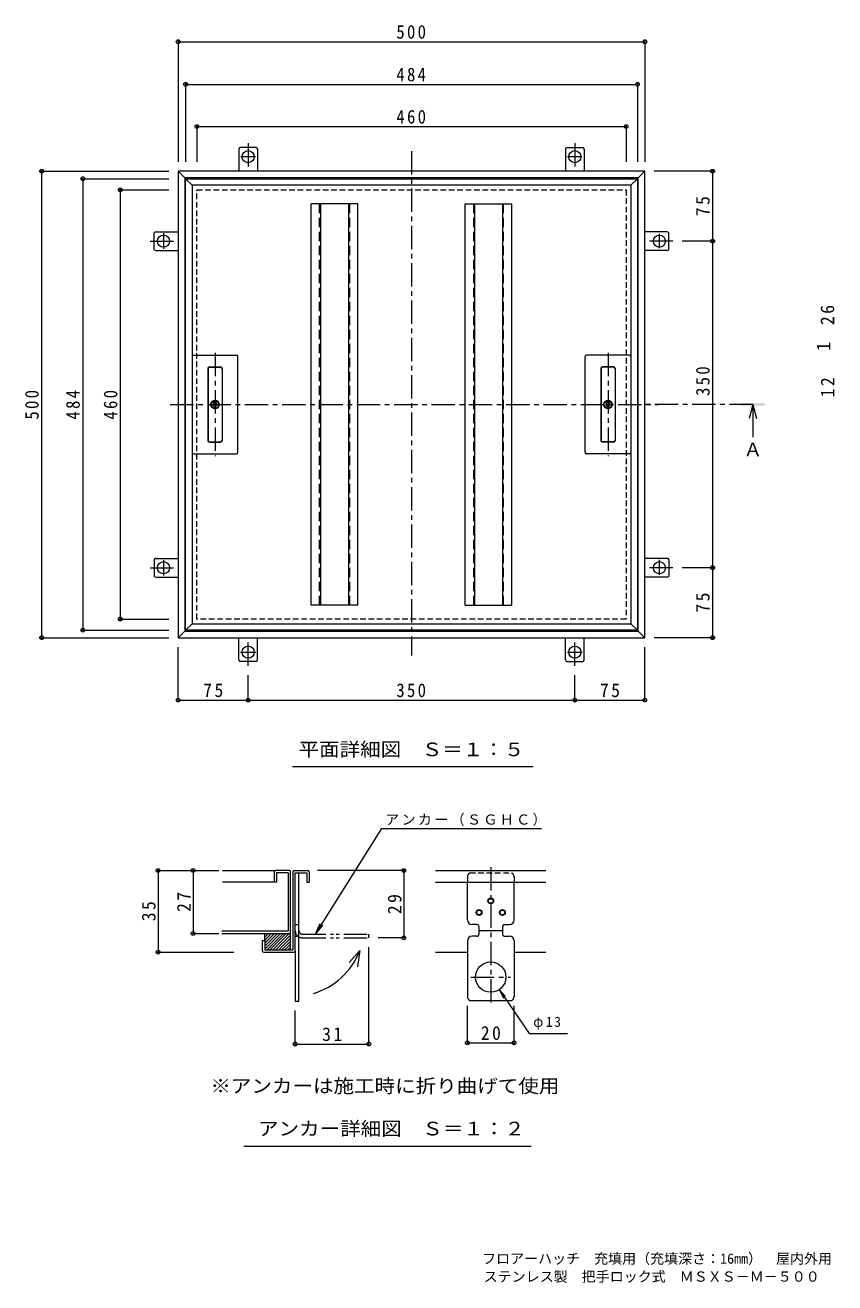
# Model space of a CAD drawing. Units: millimetres at full size, with parts at other scales. Extents: x -366 to 361, y -273 to 266.
# Drawn here: x -366 to -19, y -273 to 266 of the extents above; entities that cross this region are included whole.
import ezdxf
from ezdxf.enums import TextEntityAlignment as Align

# ---------------------------------------------------------------- set-up
doc = ezdxf.new("R2010")
doc.units = ezdxf.units.MM
doc.header["$LTSCALE"] = 2
doc.header["$PDMODE"] = 32
doc.header["$PDSIZE"] = 1.6
for name, pattern in [('CHAIN1', [8, 5, -1, 1, -1]), ('DASHED1', [1.8, 1.2, -0.6]), ('DASHED2', [3, 2, -1]), ('DOUBLE_CHAIN1', [8.8, 5, -1, 0.6, -0.6, 0.6, -1])]:
    doc.linetypes.add(name, pattern=pattern)
for name, color, linetype, lineweight in [('0-0_通り芯', 7, 'CHAIN1', 9), ('0-1_躯体', 2, 'Continuous', 9), ('0-2_仕上', 3, 'Continuous', 9), ('0-3_建具', 2, 'Continuous', 9), ('0-4_その他', 7, 'Continuous', 9), ('0-5_寸法', 4, 'Continuous', 9), ('D-1', 2, 'Continuous', 9), ('D-2', 3, 'Continuous', 9), ('D-4', 7, 'Continuous', 9), ('D-5', 7, 'Continuous', 9)]:
    doc.layers.add(name, color=color, linetype=linetype, lineweight=lineweight)
doc.layers.add('F-5_F-5ﾚｲﾔ', color=3, linetype='Continuous')
doc.styles.add('ＭＳ ゴシック', font='')
doc.styles.get('ＭＳ ゴシック').set_extended_font_data('MS Gothic')

msp = doc.modelspace()

# ---------------------------------------------------------------- linework, layer by layer
at = {"layer": '0-0_通り芯'}
for p, q in [((-200.292, 212.397), (-200.292, -3.76)), ((-303.657, 103.852), (-94.43, 103.852))]:
    msp.add_line(p, q, dxfattribs=at)
at = {"layer": '0-1_躯体', "linetype": 'CHAIN1'}
for p, q in [((-270.292, 215.847), (-270.292, 205.136)), ((-130.292, 215.847), (-130.292, 205.136)), ((-267.188, 210.088), (-273.357, 210.088)), ((-127.283, 210.088), (-133.499, 210.088)), ((-312.29, 173.852), (-301.58, 173.852)), ((-306.531, 177.368), (-306.531, 170.614)), ((-88.292, 173.852), (-99.003, 173.852)), ((-94.051, 170.806), (-94.051, 177.04)), ((-312.29, 33.852), (-301.58, 33.852)), ((-306.531, 37.064), (-306.531, 30.528)), ((-88.292, 33.852), (-99.003, 33.852)), ((-94.051, 30.747), (-94.051, 37.228)), ((-270.292, -8.151), (-270.292, 2.559)), ((-130.292, -8.151), (-130.292, 2.559)), ((-273.522, -2.392), (-267.068, -2.392)), ((-133.408, -2.392), (-127.119, -2.392))]:
    msp.add_line(p, q, dxfattribs=at)
at = {"layer": '0-1_躯体'}
for p, q in [((-274.292, 213.388), (-274.292, 203.848)), ((-266.705, 214.088), (-273.879, 214.088)), ((-266.292, 213.388), (-266.292, 203.848)), ((-134.292, 213.388), (-134.292, 203.848)), ((-133.879, 214.088), (-126.705, 214.088)), ((-126.292, 213.388), (-126.292, 203.848)), ((-297.492, 201.052), (-300.292, 203.852)), ((-300.292, 203.852), (-300.292, 3.852)), ((-100.292, 203.852), (-300.292, 203.852)), ((-297.492, 201.052), (-297.492, 6.652)), ((-103.092, 201.052), (-297.492, 201.052)), ((-103.092, 201.052), (-100.292, 203.852)), ((-103.092, 6.652), (-103.092, 201.052)), ((-100.292, 3.852), (-100.292, 203.852)), ((-310.531, 170.265), (-310.531, 177.44)), ((-309.831, 177.852), (-300.291, 177.852)), ((-90.751, 177.852), (-100.291, 177.852)), ((-90.051, 170.265), (-90.051, 177.44)), ((-309.831, 169.852), (-300.291, 169.852)), ((-90.751, 169.852), (-100.291, 169.852)), ((-309.831, 37.852), (-300.291, 37.852)), ((-90.751, 37.852), (-100.291, 37.852)), ((-310.531, 37.44), (-310.531, 30.265)), ((-90.051, 37.44), (-90.051, 30.265)), ((-309.831, 29.852), (-300.291, 29.852)), ((-90.751, 29.852), (-100.291, 29.852)), ((-297.492, 6.652), (-300.292, 3.852)), ((-297.492, 6.652), (-103.092, 6.652)), ((-103.092, 6.652), (-100.292, 3.852)), ((-300.292, 3.852), (-100.292, 3.852)), ((-274.292, -5.692), (-274.292, 3.848)), ((-266.292, -5.692), (-266.292, 3.848)), ((-134.292, -5.692), (-134.292, 3.848)), ((-126.292, -5.692), (-126.292, 3.848)), ((-266.705, -6.392), (-273.879, -6.392)), ((-133.879, -6.392), (-126.705, -6.392))]:
    msp.add_line(p, q, dxfattribs=at)
at = {"layer": '0-1_躯体', "linetype": 'DASHED1'}
for p, q in [((-292.275, 11.852), (-292.275, 195.852)), ((-292.275, 195.852), (-108.275, 195.852)), ((-108.275, 195.852), (-108.275, 11.852)), ((-108.275, 11.852), (-292.275, 11.852))]:
    msp.add_line(p, q, dxfattribs=at)
at = {"layer": '0-1_躯体'}
for centre in [(-270.292, 210.088), (-130.292, 210.088), (-306.531, 173.852), (-94.051, 173.852), (-306.531, 33.852), (-94.051, 33.852), (-270.292, -2.392), (-130.292, -2.392)]:
    msp.add_circle(centre, 2.6, dxfattribs=at)
for centre, start, end in [((-273.492, 213.388), 118.95502, 180), ((-267.092, 213.388), 0, 61.04498), ((-133.492, 213.388), 118.95502, 180), ((-127.092, 213.388), 0, 61.04498), ((-309.831, 177.052), 90, 151.04498), ((-90.751, 177.052), 28.95502, 90), ((-309.831, 170.652), 208.95502, 270), ((-90.751, 170.652), 270, 331.04498), ((-309.831, 37.052), 90, 151.04498), ((-90.751, 37.052), 28.95502, 90), ((-309.831, 30.652), 208.95502, 270), ((-90.751, 30.652), 270, 331.04498), ((-273.492, -5.692), 180, 241.04498), ((-267.092, -5.692), 298.95502, 0), ((-133.492, -5.692), 180, 241.04498), ((-127.092, -5.692), 298.95502, 0)]:
    msp.add_arc(centre, 0.8, start, end, dxfattribs=at)
at = {"layer": '0-2_仕上'}
for p, q in [((-294.275, 197.852), (-297.075, 200.652)), ((-297.075, 7.052), (-297.075, 200.652)), ((-297.075, 200.652), (-103.475, 200.652)), ((-106.275, 197.852), (-103.475, 200.652)), ((-103.475, 200.652), (-103.475, 7.052)), ((-294.275, 197.852), (-294.275, 9.852)), ((-106.275, 197.852), (-294.275, 197.852)), ((-106.275, 197.852), (-106.275, 9.852)), ((-293.675, 125.052), (-275.275, 125.052)), ((-274.675, 83.252), (-274.675, 124.452)), ((-125.875, 83.252), (-125.875, 124.452)), ((-106.875, 125.052), (-125.275, 125.052)), ((-287.575, 119.252), (-287.575, 88.452)), ((-287.475, 119.252), (-287.475, 88.452)), ((-286.875, 119.952), (-282.075, 119.952)), ((-286.875, 119.852), (-282.075, 119.852)), ((-281.475, 119.252), (-281.475, 88.452)), ((-281.375, 119.252), (-281.375, 88.452)), ((-119.175, 119.252), (-119.175, 88.452)), ((-119.075, 119.252), (-119.075, 88.452)), ((-113.675, 119.952), (-118.475, 119.952)), ((-113.675, 119.852), (-118.475, 119.852)), ((-113.075, 119.252), (-113.075, 88.452)), ((-112.975, 119.252), (-112.975, 88.452)), ((-286.875, 87.852), (-282.075, 87.852)), ((-286.875, 87.752), (-282.075, 87.752)), ((-113.675, 87.852), (-118.475, 87.852)), ((-113.675, 87.752), (-118.475, 87.752)), ((-293.675, 82.652), (-275.275, 82.652)), ((-106.875, 82.652), (-125.275, 82.652)), ((-294.275, 9.852), (-297.075, 7.052)), ((-103.475, 7.052), (-297.075, 7.052)), ((-294.275, 9.852), (-106.275, 9.852)), ((-106.275, 9.852), (-103.475, 7.052))]:
    msp.add_line(p, q, dxfattribs=at)
at = {"layer": '0-2_仕上', "linetype": 'CHAIN1'}
for p, q in [((-284.475, 126), (-284.475, 81.687)), ((-116.075, 126), (-116.075, 81.687))]:
    msp.add_line(p, q, dxfattribs=at)
at = {"layer": '0-2_仕上'}
for centre, radius in [((-284.475, 103.852), 1.8), ((-284.475, 103.852), 1.6), ((-284.475, 103.852), 0.24), ((-116.075, 103.852), 1.8), ((-116.075, 103.852), 1.6), ((-116.075, 103.852), 0.24)]:
    msp.add_circle(centre, radius, dxfattribs=at)
for centre, radius, start, end in [((-293.675, 124.452), 0.6, 90, 180), ((-275.275, 124.452), 0.6, 0, 90), ((-125.275, 124.452), 0.6, 90, 180), ((-106.875, 124.452), 0.6, 0, 90), ((-286.875, 119.252), 0.7, 90, 180), ((-286.875, 119.252), 0.6, 90, 180), ((-282.075, 119.252), 0.7, 0, 90), ((-282.075, 119.252), 0.6, 0, 90), ((-118.475, 119.252), 0.7, 90, 180), ((-118.475, 119.252), 0.6, 90, 180), ((-113.675, 119.252), 0.7, 0, 90), ((-113.675, 119.252), 0.6, 0, 90), ((-285.14, 103.636), 0.32, 114.67029, 281.32961), ((-285.374, 104.144), 0.24, 294.67038, 29.3295), ((-284.886, 104.419), 0.32, 42.67029, 209.32961), ((-285.03, 103.087), 0.24, 6.67038, 101.3295), ((-284.475, 103.152), 0.32, 186.67029, 353.32961), ((-284.475, 104.798), 0.24, 222.67038, 317.3295), ((-284.063, 104.419), 0.32, 330.67029, 137.32961), ((-283.919, 103.087), 0.24, 78.67038, 173.3295), ((-283.809, 103.636), 0.32, 258.67029, 65.32961), ((-283.575, 104.144), 0.24, 150.67038, 245.3295), ((-116.74, 103.636), 0.32, 114.67039, 281.32971), ((-116.974, 104.144), 0.24, 294.6705, 29.32962), ((-116.486, 104.419), 0.32, 42.67039, 209.32971), ((-116.63, 103.087), 0.24, 6.6705, 101.32962), ((-116.075, 103.152), 0.32, 186.67039, 353.32971), ((-116.075, 104.798), 0.24, 222.6705, 317.32962), ((-115.663, 104.419), 0.32, 330.67039, 137.32971), ((-115.519, 103.087), 0.24, 78.6705, 173.32962), ((-115.409, 103.636), 0.32, 258.67039, 65.32971), ((-115.175, 104.144), 0.24, 150.6705, 245.32962), ((-286.875, 88.452), 0.7, 180, 270), ((-286.875, 88.452), 0.6, 180, 270), ((-282.075, 88.452), 0.6, 270, 0), ((-282.075, 88.452), 0.7, 270, 0), ((-118.475, 88.452), 0.7, 180, 270), ((-118.475, 88.452), 0.6, 180, 270), ((-113.675, 88.452), 0.6, 270, 0), ((-113.675, 88.452), 0.7, 270, 0), ((-293.675, 83.252), 0.6, 180, 270), ((-275.275, 83.252), 0.6, 270, 0), ((-125.275, 83.252), 0.6, 180, 270), ((-106.875, 83.252), 0.6, 270, 0)]:
    msp.add_arc(centre, radius, start, end, dxfattribs=at)
at = {"layer": '0-3_建具'}
for p, q in [((-223.292, 189.852), (-243.292, 189.852)), ((-243.292, 17.852), (-243.292, 189.852)), ((-239.292, 189.852), (-239.292, 17.852)), ((-227.292, 189.852), (-227.292, 17.852)), ((-223.292, 17.852), (-223.292, 189.852)), ((-177.292, 189.852), (-157.292, 189.852)), ((-177.292, 17.852), (-177.292, 189.852)), ((-173.292, 189.852), (-173.292, 17.852)), ((-161.292, 189.852), (-161.292, 17.852)), ((-157.292, 17.852), (-157.292, 189.852)), ((-223.292, 17.852), (-243.292, 17.852)), ((-177.292, 17.852), (-157.292, 17.852))]:
    msp.add_line(p, q, dxfattribs=at)
at = {"layer": '0-3_建具', "linetype": 'DASHED2'}
for p, q in [((-239.772, 17.852), (-239.772, 189.852)), ((-226.812, 189.852), (-226.812, 17.852)), ((-173.772, 189.852), (-173.772, 17.852)), ((-160.812, 17.852), (-160.812, 189.852))]:
    msp.add_line(p, q, dxfattribs=at)
at = {"layer": '0-4_その他'}
for p, q in [((-300.292, 260.01), (-300.292, 207.852)), ((-300.292, 259.41), (-100.292, 259.41)), ((-100.292, 260.01), (-100.292, 207.852)), ((-297.075, 241.72), (-297.075, 207.852)), ((-297.075, 241.12), (-103.475, 241.12)), ((-103.475, 241.72), (-103.475, 207.852)), ((-292.275, 223.615), (-292.275, 207.852)), ((-292.275, 223.015), (-108.275, 223.015)), ((-108.275, 223.615), (-108.275, 207.852)), ((-359.356, 203.852), (-304.292, 203.852)), ((-358.756, 3.852), (-358.756, 203.852)), ((-341.767, 200.652), (-304.292, 200.652)), ((-341.167, 200.652), (-341.167, 7.052)), ((-70.643, 203.852), (-96.292, 203.852)), ((-71.243, 203.852), (-71.243, 173.852)), ((-325.674, 195.852), (-304.292, 195.852)), ((-325.074, 195.852), (-325.074, 11.852)), ((-70.643, 173.852), (-84.292, 173.852)), ((-70.643, 33.852), (-84.292, 33.852)), ((-325.674, 11.852), (-304.292, 11.852)), ((-341.767, 7.052), (-304.292, 7.052)), ((-359.356, 3.852), (-304.292, 3.852)), ((-70.643, 3.852), (-96.292, 3.852)), ((-300.292, -23.509), (-300.292, -0.148)), ((-100.292, -23.509), (-100.292, -0.148)), ((-270.292, -23.509), (-270.292, -12.151)), ((-130.292, -23.509), (-130.292, -12.151)), ((-300.292, -22.909), (-270.292, -22.909)), ((-270.292, -22.909), (-130.292, -22.909)), ((-130.292, -22.909), (-100.292, -22.909))]:
    msp.add_line(p, q, dxfattribs=at)
msp.add_lwpolyline([(-71.243, 173.852), (-71.243, 33.852), (-71.243, 3.852)], dxfattribs=at)
for p in [(-300.292, 259.41), (-100.292, 259.41), (-297.075, 241.12), (-103.475, 241.12), (-292.275, 223.015), (-108.275, 223.015), (-358.756, 203.852), (-341.167, 200.652), (-71.243, 203.852), (-325.074, 195.852), (-71.243, 173.852), (-71.243, 33.852), (-325.074, 11.852), (-341.167, 7.052), (-358.756, 3.852), (-71.243, 3.852), (-300.292, -22.909), (-270.292, -22.909), (-130.292, -22.909), (-100.292, -22.909)]:
    msp.add_point(p, dxfattribs=at)
at = {"layer": '0-5_寸法', "linetype": 'CHAIN1'}
msp.add_line((-53.997, 103.852), (-101.682, 103.852), dxfattribs=at)
at = {"layer": '0-5_寸法'}
for q in [(-55.597, 97.852), (-53.997, 89.852), (-52.397, 97.852)]:
    msp.add_line((-53.997, 103.852), q, dxfattribs=at)
at = {"layer": '0-5_寸法', "color": 7}
msp.add_line((-251.252, -51.317), (-148.129, -51.317), dxfattribs=at)
at = {"layer": '0-5_寸法'}
msp.add_solid([(-58.997, 103.352), (-48.997, 103.352), (-58.997, 104.352), (-48.997, 104.352)], dxfattribs=at)
at = {"layer": 'D-1'}
for p, q in [((-251.13, -96.503), (-251.13, -130.003)), ((-250.63, -96.003), (-244.63, -96.003)), ((-250.13, -130.503), (-250.13, -97.003)), ((-244.13, -96.503), (-244.13, -101.003)), ((-189.989, -96.003), (-142.695, -96.003)), ((-189.989, -101.003), (-142.695, -101.003)), ((-176.342, -117.191), (-176.342, -101.003)), ((-156.342, -117.191), (-156.342, -101.003)), ((-263.13, -126.003), (-263.13, -123.003)), ((-263.13, -128.383), (-257.75, -123.003)), ((-263.13, -127.11), (-259.023, -123.003)), ((-263.13, -125.837), (-260.296, -123.003)), ((-263.13, -123.291), (-262.841, -123.003)), ((-263.13, -129.655), (-256.477, -123.003)), ((-263.128, -124.562), (-261.569, -123.003)), ((-262.205, -130.003), (-255.205, -123.003)), ((-260.932, -130.003), (-253.932, -123.003)), ((-259.659, -130.003), (-252.659, -123.003)), ((-258.386, -130.003), (-252.13, -123.747)), ((-252.63, -123.003), (-252.13, -123.003)), ((-252.13, -130.003), (-252.13, -123.003)), ((-250.13, -119.191), (-248.53, -119.191)), ((-172.342, -119.191), (-174.342, -119.191)), ((-171.342, -123.191), (-171.342, -120.191)), ((-171.342, -121.691), (-161.342, -121.691)), ((-161.342, -120.191), (-161.342, -123.191)), ((-160.342, -119.191), (-158.342, -119.191)), ((-264.13, -126.003), (-263.13, -126.003)), ((-264.13, -130.503), (-264.13, -126.003)), ((-263.13, -126.003), (-263.13, -130.003)), ((-257.113, -130.003), (-252.13, -125.019)), ((-255.841, -130.003), (-252.13, -126.292)), ((-254.568, -130.003), (-252.13, -127.565)), ((-253.295, -130.003), (-252.13, -128.838)), ((-250.13, -124.191), (-248.53, -124.191)), ((-176.342, -126.191), (-176.342, -149.941)), ((-172.342, -124.191), (-174.342, -124.191)), ((-160.342, -124.191), (-158.342, -124.191)), ((-156.342, -126.191), (-156.342, -149.941)), ((-263.638, -131.003), (-250.63, -131.003)), ((-263.13, -130.003), (-251.13, -130.003)), ((-250.13, -130.503), (-250.13, -152.003)), ((-189.989, -131.003), (-176.342, -131.003)), ((-156.342, -131.003), (-142.695, -131.003)), ((-175.31, -151.691), (-157.373, -151.691))]:
    msp.add_line(p, q, dxfattribs=at)
at = {"layer": 'D-1', "linetype": 'DASHED1'}
for p, q in [((-175.31, -97.003), (-157.373, -97.003)), ((-176.342, -98.753), (-176.342, -101.003)), ((-156.342, -98.753), (-156.342, -101.003))]:
    msp.add_line(p, q, dxfattribs=at)
at = {"layer": 'D-1', "linetype": 'CHAIN1'}
for p, q in [((-166.342, -94.614), (-166.342, -153.727)), ((-174.811, -141.691), (-157.863, -141.691))]:
    msp.add_line(p, q, dxfattribs=at)
at = {"layer": 'D-1', "linetype": 'DOUBLE_CHAIN1'}
for p, q in [((-246.93, -123.291), (-218.53, -123.291)), ((-218.53, -124.891), (-218.53, -123.291)), ((-246.93, -124.891), (-218.53, -124.891))]:
    msp.add_line(p, q, dxfattribs=at)
at = {"layer": 'D-1', "color": 7}
for p, q in [((-218.53, -170.985), (-218.53, -128.891)), ((-250.13, -170.985), (-250.13, -156.003)), ((-250.13, -170.385), (-218.53, -170.385))]:
    msp.add_line(p, q, dxfattribs=at)
at = {"layer": 'D-1'}
for points in [[(-250.13, -97.003), (-245.13, -97.003), (-245.13, -101.003), (-244.13, -101.003)], [(-250.13, -152.003), (-248.53, -152.003), (-248.53, -97.003)]]:
    msp.add_lwpolyline(points, dxfattribs=at)
for centre, radius in [((-166.342, -109.003), 1.25), ((-171.342, -114.003), 1.25), ((-171.342, -114.003), 1), ((-166.342, -109.003), 1), ((-161.342, -114.003), 1.25), ((-161.342, -114.003), 1), ((-166.342, -141.691), 6.5)]:
    msp.add_circle(centre, radius, dxfattribs=at)
for centre, radius, start, end in [((-250.63, -96.503), 0.5, 90, 180), ((-244.63, -96.503), 0.5, 0, 90), ((-174.342, -117.191), 2, 180, 270), ((-158.342, -117.191), 2, 270, 0), ((-172.342, -120.191), 1, 0, 90), ((-172.342, -123.191), 1, 270, 0), ((-160.342, -120.191), 1, 90, 180), ((-160.342, -123.191), 1, 180, 270), ((-174.342, -126.191), 2, 90, 180), ((-158.342, -126.191), 2, 0, 90), ((-263.63, -130.503), 0.5, 180, 270), ((-250.63, -130.503), 0.5, 270, 0), ((-174.342, -149.941), 2, 180, 241.04498), ((-158.342, -149.941), 2, 298.95502, 0)]:
    msp.add_arc(centre, radius, start, end, dxfattribs=at)
at = {"layer": 'D-1', "linetype": 'DASHED1'}
for centre, start, end in [((-174.342, -98.753), 118.95502, 180), ((-158.342, -98.753), 0, 61.04498)]:
    msp.add_arc(centre, 2, start, end, dxfattribs=at)
at = {"layer": 'D-1', "linetype": 'DOUBLE_CHAIN1'}
for radius in [3.2, 1.6]:
    msp.add_arc((-246.93, -121.691), radius, 180, 270, dxfattribs=at)
at = {"layer": 'D-1', "color": 7}
for p in [(-250.13, -170.385), (-218.53, -170.385)]:
    msp.add_point(p, dxfattribs=at)
at = {"layer": 'D-2'}
for p, q in [((-281.277, -96.003), (-258.63, -96.003)), ((-259.13, -96.503), (-259.13, -101.003)), ((-252.63, -96.003), (-258.63, -96.003)), ((-258.13, -97.003), (-258.13, -101.003)), ((-253.13, -97.003), (-258.13, -97.003)), ((-253.13, -97.003), (-253.13, -122.003)), ((-252.13, -122.503), (-252.13, -96.503)), ((-259.13, -101.003), (-281.277, -101.003)), ((-259.13, -98.003), (-259.13, -99.203)), ((-258.13, -101.003), (-259.13, -101.003)), ((-253.13, -122.003), (-281.527, -122.003)), ((-281.527, -123.003), (-252.63, -123.003))]:
    msp.add_line(p, q, dxfattribs=at)
for centre, start, end in [((-258.63, -96.503), 90, 180), ((-252.63, -96.503), 0, 90), ((-252.63, -122.503), 270, 0)]:
    msp.add_arc(centre, 0.5, start, end, dxfattribs=at)
at = {"layer": 'D-4'}
for p, q in [((-309.309, -96.003), (-282.909, -96.003)), ((-308.909, -96.003), (-308.909, -131.003)), ((-293.909, -96.003), (-293.909, -123.003)), ((-203.13, -96.003), (-240.63, -96.003)), ((-203.53, -96.003), (-203.53, -124.891)), ((-294.309, -123.003), (-282.909, -123.003)), ((-203.13, -124.891), (-214.53, -124.891)), ((-309.309, -131.003), (-276.46, -131.003)), ((-176.342, -170.489), (-176.342, -153.941)), ((-156.342, -170.489), (-156.342, -153.941)), ((-176.342, -169.889), (-156.342, -169.889))]:
    msp.add_line(p, q, dxfattribs=at)
for p in [(-308.909, -96.003), (-293.909, -96.003), (-203.53, -96.003), (-293.909, -123.003), (-203.53, -124.891), (-308.909, -131.003), (-176.342, -169.889), (-156.342, -169.889)]:
    msp.add_point(p, dxfattribs=at)
at = {"layer": 'D-5'}
for p, q in [((-241.483, -123.291), (-239.394, -118.749)), ((-241.483, -123.291), (-238.289, -119.444)), ((-222.496, -130.3), (-226.942, -135.463)), ((-222.496, -130.3), (-223.381, -137.28)), ((-162.666, -147.052), (-149.801, -165.814)), ((-162.666, -147.052), (-160.821, -150.682)), ((-162.666, -147.052), (-159.976, -150.046)), ((-149.801, -165.814), (-133.465, -165.814)), ((-272.072, -214.142), (-148.95, -214.142))]:
    msp.add_line(p, q, dxfattribs=at)
msp.add_lwpolyline([(-241.483, -123.291), (-212.93, -77.952), (-144.593, -77.952)], dxfattribs=at)
msp.add_arc((-250.698, -119.754), 30.109, 286.17736, 339.49844, dxfattribs=at)

# ---------------------------------------------------------------- texts
at = {"layer": '0-4_その他', "color": 2, "char_height": 5.865, "attachment_point": 7, "style": 'ＭＳ ゴシック'}
for s, insert in [('\\T1.27;\\W0.9;500', (-206.792, 260.61)), ('\\T1.27;\\W0.9;484', (-206.775, 242.32)), ('\\T1.27;\\W0.9;460', (-206.775, 224.215)), ('\\T1.27;\\W0.95;75', (-289.542, -21.709)), ('\\T1.27;\\W0.9;350', (-206.792, -21.709)), ('\\T1.27;\\W0.95;75', (-119.542, -21.709))]:
    msp.add_mtext(s, dxfattribs=dict(at, insert=insert))
at = {"layer": '0-4_その他', "color": 2, "char_height": 5.865, "attachment_point": 7, "rotation": 90, "style": 'ＭＳ ゴシック'}
for s, insert in [('\\T1.27;\\W0.95;75', (-72.443, 184.602)), ('\\T1.27;\\W0.9;350', (-72.443, 107.497)), ('\\T1.27;\\W0.9;500', (-359.956, 97.352)), ('\\T1.27;\\W0.9;484', (-342.367, 97.352)), ('\\T1.27;\\W0.9;460', (-326.274, 97.352)), ('\\T1.27;\\W0.95;75', (-72.443, 14.602))]:
    msp.add_mtext(s, dxfattribs=dict(at, insert=insert))
at = {"layer": '0-5_寸法', "color": 2, "style": 'ＭＳ ゴシック'}
msp.add_text('Ａ', height=5.865, dxfattribs=at).set_placement((-57.997, 79.852), align=Align.BOTTOM_LEFT)
at = {"layer": '0-5_寸法', "color": 2, "style": 'ＭＳ ゴシック', "width": 1.1}
msp.add_text('平面詳細図\u3000Ｓ＝１：５', height=5.865, dxfattribs=at).set_placement((-248.69, -48.735), align=Align.BOTTOM_LEFT)
at = {"layer": 'D-1', "insert": (-238.58, -169.185), "char_height": 5.865, "attachment_point": 7, "style": 'ＭＳ ゴシック'}
msp.add_mtext('\\T1.27;\\W0.95;31', dxfattribs=at)
at = {"layer": 'D-4', "color": 2, "style": 'ＭＳ ゴシック'}
msp.add_text('1', height=5.865, rotation=90, dxfattribs=at).set_placement((-19.063, 126.773), align=Align.BOTTOM_LEFT)
at = {"layer": 'D-4', "color": 2, "char_height": 5.865, "attachment_point": 7, "rotation": 90, "style": 'ＭＳ ゴシック'}
for s, insert in [('\\T1.27;\\W0.95;26', (-19.063, 137.898)), ('\\T1.27;\\W0.95;12', (-19.063, 106.906)), ('\\T1.27;\\W0.95;27', (-294.909, -113.753)), ('\\T1.27;\\W0.95;29', (-204.53, -114.697)), ('\\T1.27;\\W0.95;35', (-309.909, -117.753))]:
    msp.add_mtext(s, dxfattribs=dict(at, insert=insert))
at = {"layer": 'D-4', "color": 2, "insert": (-170.592, -168.689), "char_height": 5.865, "attachment_point": 7, "style": 'ＭＳ ゴシック'}
msp.add_mtext('\\T1.27;\\W0.95;20', dxfattribs=at)
at = {"layer": 'D-5', "color": 2, "style": 'ＭＳ ゴシック', "width": 1.1}
for s, p in [('※アンカーは施工時に折り曲げて使用', (-286.511, -193.05)), ('アンカー詳細図\u3000Ｓ＝１：２', (-266.075, -211.34))]:
    msp.add_text(s, height=5.865, dxfattribs=at).set_placement(p, align=Align.BOTTOM_LEFT)
at = {"layer": 'D-5', "char_height": 4.399, "attachment_point": 7, "style": 'ＭＳ ゴシック'}
for s, insert in [('\\T1.17;アンカー（ＳＧＨＣ）', (-211.586, -76.894)), ('\\T1.26;\\W0.95;φ13', (-148.133, -164.234))]:
    msp.add_mtext(s, dxfattribs=dict(at, insert=insert))
at = {"layer": 'F-5_F-5ﾚｲﾔ', "color": 7, "style": 'ＭＳ ゴシック'}
for s, p in [('フロアーハッチ\u3000充填用（充填深さ：16mm）\u3000屋内外用\u3000一般形', (-170.038, -265.925)), ('ステンレス製\u3000把手ロック式\u3000ＭＳＸＳ－Ｍ－５００', (-169.353, -273.619))]:
    msp.add_text(s, height=4.399, dxfattribs=at).set_placement(p, align=Align.BOTTOM_LEFT)

doc.saveas('drawing.dxf')
